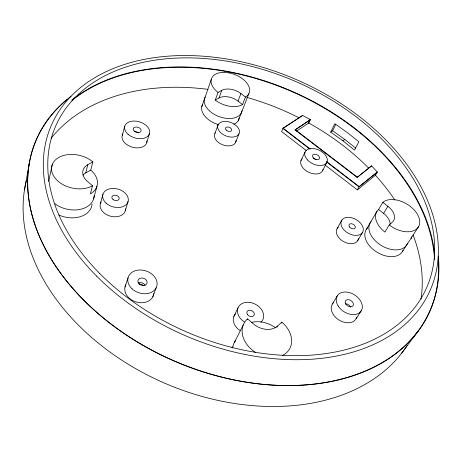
<?xml version="1.0" encoding="UTF-8"?>
<svg xmlns="http://www.w3.org/2000/svg" width="462" height="462" viewBox="0 0 462 462"><rect width="100%" height="100%" fill="white"/><g stroke="black" fill="none" stroke-linecap="round" stroke-linejoin="round"><path stroke-width="0.69" d="M24.503 189.79L29.753 160.932M48.666 181.433L52.246 164.674M82.935 175.133A16.719 11.614 14.4 0 1 85.747 172.921L87.774 164.697L92.833 161.891L90.771 170.097A24.168 16.759 12.9 0 1 90.39 193.936L92.504 185.741L87.451 181.404A16.869 11.608 14.6 0 1 87.774 164.697M93.595 198.966L96.951 186.18M100.37 203.684L102.905 194.335M122.239 135.406L124.792 126.143M125.306 210.684L128.101 201.444M146.749 142.567L149.521 133.414M125.023 286.937L128.032 277.835M201.773 106.722L211.203 79.637M215.257 100.087L218.012 92.423A20.155 11.995 20.9 0 1 215.431 74.249A20.155 11.995 20.9 0 1 242.498 78.8A20.155 11.995 20.9 0 1 245.466 97.032L242.527 104.597A20.005 12.035 20.9 0 1 215.257 100.087L219.011 97.973A14.207 8.68 21.1 0 1 238.04 101.138L242.527 104.597M219.011 97.973L221.783 90.327A14.316 8.657 21.1 0 1 240.945 93.561L245.466 97.032M152.83 296.795L156.15 287.82M214.917 133.437L218.203 124.596M238.04 101.138L240.945 93.561M248.839 93.659L238.427 120.282M235.522 142.573L238.998 133.813A11.394 7.167 21.3 0 0 226.178 121.437A11.394 7.167 21.3 0 0 220.536 132.536A11.394 7.167 21.3 0 0 238.998 133.813M296.604 131.069L308.801 122.95L310.354 119.606L302.616 115.454L283.073 128.153L281.572 131.549L306.45 150.704M371.367 166.124L357.138 177.402L295.079 129.926L310.354 119.606M302.616 115.454L282.946 128.436L309.621 148.931M308.35 123.25L309.771 120.189M300.987 160.545L305.024 152.056M233.864 316.424L238.04 307.802M330.677 132.109L334.806 123.718L347.874 133.01L358.876 141.776L354.493 150.086L342.879 140.8L330.677 132.109L332.617 130.752L335.799 124.307M247.106 319.814L247.58 318.872L253.378 323.85A17.92 13.49 28.6 0 0 277.454 326.103L281.849 322.13A26.138 19.999 29.9 0 1 282.501 355.451M322.828 170.224L327.067 161.821M234.477 342.284L243.237 324.959M357.138 177.402L371.523 165.852L377.304 171.974L375.462 175.225L357.369 189.899L325.115 165.073M276.784 327.327L277.454 326.103M281.335 323.059L281.849 322.13M357.369 189.899L359.188 186.613L377.304 171.974M371.159 166.499L371.523 165.852M337.214 228.419L341.857 220.062M357.594 240.817L362.456 232.548A12.052 7.877 29.3 0 0 350.664 217.55A12.052 7.877 29.3 0 0 343.226 229.008A12.052 7.877 29.3 0 0 362.456 232.548M366.291 229.452L376.946 211.405M378.592 209.523L382.813 202.385A21.806 13.612 30.6 0 1 410.348 206.439A21.806 13.612 30.6 0 1 416.759 228.875A21.806 13.612 30.6 0 1 389.258 224.959L384.892 232.074A21.627 13.646 30.7 0 1 378.592 209.523L383.616 213.398A15.2 9.702 29.9 0 1 390.182 224.001M383.616 213.398L387.884 206.277L382.813 202.385M332.34 304.036L337.335 295.749M356.063 318.832L361.336 310.666M402.529 251.38L418.584 226.651M401.414 353.505L418.572 330.342M389.258 224.959L392.457 222.066A15.327 9.685 29.8 0 0 387.884 206.277M377.148 172.245L359.038 186.885L326.657 162.018M342.879 140.8L344.785 139.42L355.671 148.059M295.079 129.926L310.227 119.889M85.747 172.921L90.771 170.097M218.012 92.423L221.783 90.327M308.327 122.684L308.801 122.95M332.617 130.752L344.785 139.42M295.206 129.643L357.288 177.125M283.073 128.153L310.325 149.087M326.796 161.735L359.188 186.613M375.109 174.832L375.462 175.225M92.504 185.741A24.388 16.753 13.1 0 1 58.42 181.502A24.388 16.753 13.1 0 1 58.749 157.478A24.388 16.753 13.1 0 1 92.833 161.891M94.127 195.57A23.828 16.765 12.6 0 1 80.134 209.39A23.828 16.765 12.6 0 1 54.943 203.777M92.059 203.95A23.614 16.765 12.4 0 1 58.876 215.038M255.463 352.419A26.138 19.999 29.9 0 1 247.58 318.872M232.629 348.013A25.479 19.935 30.3 0 1 235.487 340.673M251.276 322.482A25.878 19.976 30.1 0 1 275.548 327.725M231.924 347.765A25.237 19.906 30.5 0 1 232.681 346.795M407.467 243.468A21.35 13.687 30.9 0 1 381.398 245.53A21.35 13.687 30.9 0 1 371.102 221.587M403.101 250.19A21.183 13.71 31 0 1 376.374 251.836A21.183 13.71 31 0 1 367.937 227.552M242.019 110.713A19.762 12.093 20.8 0 1 219.086 116.615A19.762 12.093 20.8 0 1 205.22 97.066M239.189 117.96A19.612 12.127 20.8 0 1 233.951 124.33M218.312 124.601A19.612 12.127 20.8 0 1 202.651 104.435M358.402 238.629A11.937 7.894 29.4 0 1 343.543 241.591A11.937 7.894 29.4 0 1 338.201 227.339M240.078 330.526A13.612 10.418 27.8 0 1 235.481 313.923M244.375 321.968A13.762 10.43 27.6 0 1 239.351 305.653A13.762 10.43 27.6 0 1 258.004 305.931A13.762 10.43 27.6 0 1 260.909 322.216M236.024 140.436A11.284 7.19 21.3 0 1 222.909 144.883A11.284 7.19 21.3 0 1 215.304 132.837M125.537 208.789A12.953 9.228 15.4 0 1 110.297 216.152A12.953 9.228 15.4 0 1 101.161 201.981M438.253 258.489A214.524 148.042 23.4 0 1 175.647 361.584A214.524 148.042 23.4 0 1 66.863 99.775M438.322 256.075A214.709 148.152 23.4 0 1 173.862 360.834A214.709 148.152 23.4 0 1 71.05 96.275M407.195 345.385A208.893 148.279 23.4 0 1 164.674 383.177A208.893 148.279 23.4 0 1 26.409 180.475M71.98 100.45A210.037 144.86 23.4 0 1 292.527 91.874A210.037 144.86 23.4 0 1 434.551 259.534M411.099 236.919A204.533 145.103 23.4 0 1 411.613 238.265M411.319 236.931A204.81 145.305 23.4 0 1 411.827 238.282M51.091 138.311A205.238 145.085 23.4 0 1 207.958 89.362M246.812 97.378A205.238 145.085 23.4 0 1 299.261 117.92M308.166 122.649A205.238 145.085 23.4 0 1 368.705 168.151M374.907 174.682A205.238 145.085 23.4 0 1 394.883 200.069M413.074 234.944A205.238 145.085 23.4 0 1 421.015 299.058M72.008 99.948A210.499 145.16 23.4 0 1 289.229 90.09A210.499 145.16 23.4 0 1 434.586 253.673M323.03 169.49A11.954 7.519 25.8 0 1 308.166 171.997A11.954 7.519 25.8 0 1 302.229 158.772M356.808 317.036A13.981 9.939 32.7 0 1 339.062 320.074A13.981 9.939 32.7 0 1 333.495 302.633M153.782 293.445A14.813 11.481 17.9 0 1 135.967 301.905A14.813 11.481 17.9 0 1 125.872 284.777M146.933 140.841A12.769 8.374 16.6 0 1 132.207 147.135A12.769 8.374 16.6 0 1 122.973 133.87M345.524 303.759A4.453 3.147 32.6 0 1 350.508 306.999M134.188 131.676A4.06 2.651 16.7 0 1 138.571 132.906M139.131 283.98A8.639 6.699 17.9 0 1 143.936 285.66M138.207 282.963A4.718 3.638 18 0 1 145.103 285.25M313.375 158.535A3.8 2.379 25.7 0 1 316.037 159.685M349.584 227.038A3.442 2.252 29.3 0 0 355.082 228.078A3.442 2.252 29.3 0 0 351.744 223.781A3.442 2.252 29.3 0 0 349.584 227.038M247.626 314.743A3.933 2.98 27.6 0 0 254.06 315.257A3.933 2.98 27.6 0 0 250.086 310.21A3.933 2.98 27.6 0 0 247.626 314.743M226.288 130.128A3.257 2.05 21.3 0 0 231.572 130.521A3.257 2.05 21.3 0 0 227.933 126.975A3.257 2.05 21.3 0 0 226.288 130.128M106.139 203.176A13.092 9.228 15.5 0 0 127.789 202.327A13.092 9.228 15.5 0 0 112.509 188.438A13.092 9.228 15.5 0 0 106.139 203.176M113.103 199.596A3.742 2.633 15.5 0 0 119.127 198.908A3.742 2.633 15.5 0 0 114.345 195.201A3.742 2.633 15.5 0 0 113.103 199.596M96.627 276.12A206.595 139.553 23.4 0 0 429.851 290.996A206.595 139.553 23.4 0 0 196.015 55.769A206.595 139.553 23.4 0 0 96.627 276.12M99.561 273.319A202.321 136.59 23.4 0 0 426.126 288.831A202.321 136.59 23.4 0 0 197.938 58.131A202.321 136.59 23.4 0 0 99.561 273.319M307.484 159.939A12.064 7.496 25.7 0 0 326.761 162.491A12.064 7.496 25.7 0 0 313.819 148.597A12.064 7.496 25.7 0 0 307.484 159.939M313.323 157.86A3.817 2.374 25.7 0 0 319.433 158.697A3.817 2.374 25.7 0 0 315.367 154.285A3.817 2.374 25.7 0 0 313.323 157.86M338.213 306.046A14.131 9.939 32.5 0 0 360.816 311.428A14.131 9.939 32.5 0 0 348.81 292.429A14.131 9.939 32.5 0 0 338.213 306.046M345.784 304.042A4.476 3.147 32.5 0 0 352.945 305.792A4.476 3.147 32.5 0 0 349.191 299.769A4.476 3.147 32.5 0 0 345.784 304.042M132.005 288.796A14.98 11.498 18.1 0 0 156.606 286.763A14.98 11.498 18.1 0 0 138.739 270.051A14.98 11.498 18.1 0 0 132.005 288.796M139.172 283.928A4.741 3.638 18.1 0 0 146.98 283.333A4.741 3.638 18.1 0 0 141.372 278.014A4.741 3.638 18.1 0 0 139.172 283.928M128.136 134.332A12.89 8.356 16.8 0 0 149.243 134.217A12.89 8.356 16.8 0 0 134.026 121.038A12.89 8.356 16.8 0 0 128.136 134.332M134.309 131.191A4.083 2.645 16.8 0 0 141.002 131.191A4.083 2.645 16.8 0 0 136.221 126.998A4.083 2.645 16.8 0 0 134.309 131.191"/></g></svg>
